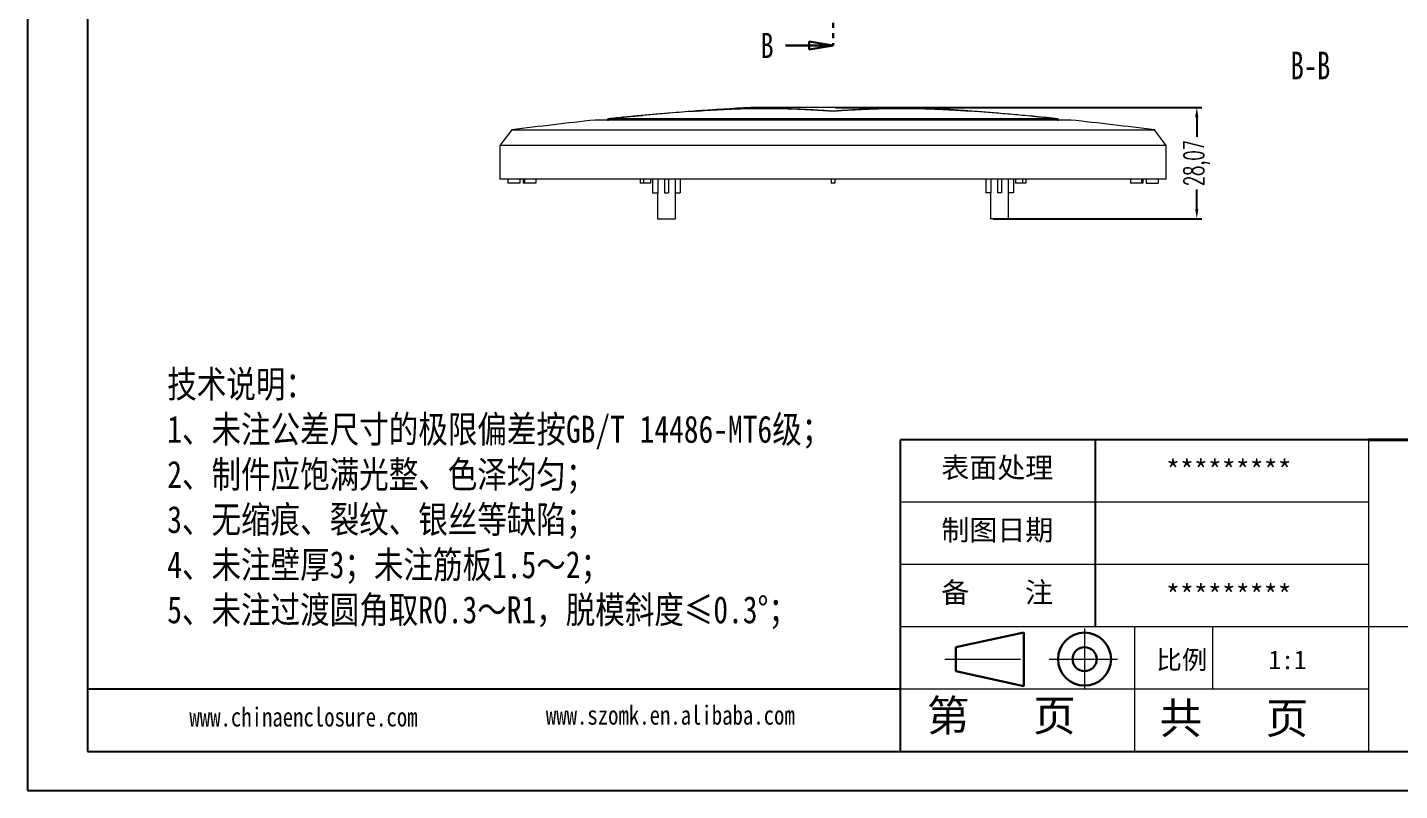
# Model space of a CAD drawing. Header units: inches. Extents: x 2104 to 4359, y 410 to 823.
# Drawn here: x 2104.1 to 2450.2, y 409.8 to 602.2 of the extents above; entities that cross this region are included whole.
import ezdxf

# ---------------------------------------------------------------- set-up
doc = ezdxf.new("R2010")
doc.units = ezdxf.units.IN
doc.linetypes.add('CENTER2', pattern=[28.575, 19.05, -3.175, 3.175, -3.175])
doc.linetypes.add('PHANTOM', pattern=[12.7, 6.35, -1.27, 1.27, -1.27, 1.27, -1.27])
doc.layers.add('文字', color=81, linetype='Continuous')
for name, color, linetype, lineweight in [('粗实线', 7, 'Continuous', 30), ('细实线', 3, 'Continuous', 9), ('细点划线', 2, 'CENTER2', 9)]:
    doc.layers.add(name, color=color, linetype=linetype, lineweight=lineweight)
doc.styles.add('SLDTEXTSTYLE0', font='TXT', dxfattribs={"width": 0.75})
doc.styles.add('SLDTEXTSTYLE2', font='TXT', dxfattribs={"width": 0.6, "bigfont": 'bigfont'})
doc.styles.add('SLDTEXTSTYLE3', font='TXT', dxfattribs={"width": 0.7})
doc.styles.get("Standard").update_dxf_attribs({"font": 'txt', "bigfont": 'gbcbig.shx'})
doc.styles.add('宋体', font='', dxfattribs={"width": 0.8, "height": 3.5})
doc.styles.get('宋体').set_extended_font_data('SimSun')
doc.dimstyles.new('5', dxfattribs={"dimtxt": 5, "dimasz": 2.5, "dimexe": 1.25, "dimexo": 0.625, "dimtad": 0, "dimzin": 12, "dimtxsty": 'SLDTEXTSTYLE2', "dimcen": 2.5, "dimclrd": 3, "dimclre": 3, "dimclrt": 256, "dimadec": 0, "dimazin": 0, "dimtfac": 1, "dimtmove": 0, "dimatfit": 3, "dimfxl": 1, "dimarcsym": 0})

# ---------------------------------------------------------------- blocks, each defined once
blk = doc.blocks.new('_CLOSED')
at = {"color": 0, "linetype": 'ByBlock', "lineweight": -2}
for p, q in [((-1, 0.166667), (0, 0)), ((-1, 0.166667), (-1, -0.166667)), ((0, 0), (-1, -0.166667)), ((0, 0), (-1, 0))]:
    blk.add_line(p, q, dxfattribs=at)
blk = doc.blocks.new('*D230')
at = {"color": 3, "lineweight": -2}
for p, q in [((2307.91, 582.05), (2400.27, 582.05)), ((2399.02, 579.55), (2399.02, 574.64)), ((2399.02, 556.48), (2399.02, 561.39)), ((2347.66, 553.98), (2400.27, 553.98))]:
    blk.add_line(p, q, dxfattribs=at)
at = {"color": 3}
for points in [[(2398.6, 579.55), (2399.43, 579.55), (2399.02, 582.05)], [(2398.6, 556.48), (2399.43, 556.48), (2399.02, 553.98)]]:
    blk.add_solid(points, dxfattribs=at)
at = {"layer": 'Defpoints', "color": 0}
for p in [(2307.29, 582.05), (2399.02, 582.05), (2347.04, 553.98)]:
    blk.add_point(p, dxfattribs=at)
at = {"insert": (2399.02, 568.01), "char_height": 5, "attachment_point": 5, "rotation": 90, "style": 'SLDTEXTSTYLE2'}
blk.add_mtext('28,07', dxfattribs=at)

msp = doc.modelspace()

# ---------------------------------------------------------------- linework, layer by layer
for p, q in [((2104.15, 822.657), (2104.15, 409.797)), ((2119.259, 812.827), (2119.259, 419.627)), ((2104.15, 600.936), (2104.15, 409.797)), ((2442.302, 498.267), (2324.342, 498.267)), ((2324.342, 419.627), (2324.342, 498.267)), ((2373.492, 451.083), (2373.492, 498.267)), ((2324.342, 435.355), (2119.259, 435.355)), ((2119.259, 419.627), (2678.222, 419.627)), ((2104.15, 409.797), (2688.052, 409.797)), ((2104.15, 409.797), (2374.475, 409.797))]:
    msp.add_line(p, q)
at = {"color": 1, "linetype": 'PHANTOM', "lineweight": 30}
msp.add_line((2307.286, 776.08), (2307.286, 597.664), dxfattribs=at)
at = {"color": 7, "linetype": 'Continuous', "lineweight": 30}
msp.add_line((2295.286, 597.664), (2307.286, 597.664), dxfattribs=at)
at = {"color": 7, "linetype": 'Continuous', "lineweight": 15}
for p, q in [((2328.036, 582.047), (2286.536, 582.047)), ((2367.286, 578.857), (2247.286, 578.857)), ((2364.036, 579.192), (2250.537, 579.192)), ((2250.587, 578.695), (2250.537, 579.192)), ((2271.223, 581.023), (2272.181, 581.098)), ((2363.985, 578.695), (2364.036, 579.192)), ((2226.255, 576.372), (2223.286, 572.478)), ((2226.255, 576.372), (2388.318, 576.372)), ((2391.286, 572.478), (2388.318, 576.372)), ((2223.286, 572.478), (2223.286, 563.977)), ((2391.286, 572.478), (2223.286, 572.478)), ((2391.286, 563.977), (2391.286, 572.478)), ((2391.286, 563.977), (2223.286, 563.977)), ((2225.288, 563.977), (2225.288, 562.977)), ((2225.3, 562.977), (2225.288, 562.977)), ((2225.3, 563.977), (2225.3, 562.977)), ((2228.3, 562.977), (2225.3, 562.977)), ((2228.3, 563.977), (2228.3, 562.977)), ((2229.147, 563.977), (2229.147, 562.977)), ((2229.456, 562.977), (2229.147, 562.977)), ((2229.456, 563.977), (2229.456, 562.977)), ((2232.309, 562.977), (2229.456, 562.977)), ((2232.309, 563.977), (2232.309, 562.977)), ((2258.684, 563.977), (2258.684, 562.977)), ((2259.493, 562.977), (2258.684, 562.977)), ((2259.493, 563.977), (2259.493, 562.977)), ((2261.257, 562.977), (2259.493, 562.977)), ((2261.257, 563.977), (2261.257, 562.977)), ((2261.786, 563.977), (2261.786, 560.477)), ((2263.092, 563.977), (2263.092, 560.477)), ((2264.786, 563.977), (2264.786, 560.477)), ((2265.786, 563.977), (2265.786, 560.477)), ((2267.48, 563.977), (2267.48, 560.477)), ((2268.786, 563.977), (2268.786, 560.477)), ((2306.786, 563.977), (2306.786, 562.977)), ((2307.786, 562.977), (2306.786, 562.977)), ((2307.786, 563.977), (2307.786, 562.977)), ((2345.786, 563.977), (2345.786, 560.477)), ((2347.092, 563.977), (2347.092, 560.477)), ((2348.786, 563.977), (2348.786, 560.477)), ((2349.786, 563.977), (2349.786, 560.477)), ((2351.48, 563.977), (2351.48, 560.477)), ((2352.786, 563.977), (2352.786, 560.477)), ((2353.316, 563.977), (2353.316, 562.977)), ((2355.079, 562.977), (2353.316, 562.977)), ((2355.079, 563.977), (2355.079, 562.977)), ((2355.888, 562.977), (2355.079, 562.977)), ((2355.888, 563.977), (2355.888, 562.977)), ((2382.264, 563.977), (2382.264, 562.977)), ((2385.117, 562.977), (2382.264, 562.977)), ((2385.117, 563.977), (2385.117, 562.977)), ((2385.426, 562.977), (2385.117, 562.977)), ((2385.426, 563.977), (2385.426, 562.977)), ((2386.273, 563.977), (2386.273, 562.977)), ((2386.273, 562.977), (2389.273, 562.977)), ((2389.273, 563.977), (2389.273, 562.977)), ((2389.273, 562.977), (2389.285, 562.977)), ((2389.285, 563.977), (2389.285, 562.977)), ((2261.786, 560.477), (2263.092, 560.477)), ((2263.036, 560.477), (2263.036, 553.977)), ((2264.786, 560.477), (2265.786, 560.477)), ((2267.48, 560.477), (2268.786, 560.477)), ((2267.536, 553.977), (2267.536, 560.477)), ((2347.092, 560.477), (2345.786, 560.477)), ((2347.036, 560.477), (2347.036, 553.977)), ((2349.786, 560.477), (2348.786, 560.477)), ((2352.786, 560.477), (2351.48, 560.477)), ((2351.536, 553.977), (2351.536, 560.477)), ((2263.036, 553.977), (2267.536, 553.977)), ((2351.536, 553.977), (2347.036, 553.977))]:
    msp.add_line(p, q, dxfattribs=at)
for centre, start, end in [((2334.02, -245.327), 93.284649, 94.247611), ((2280.553, -245.327), 85.752377, 86.715351), ((2334.02, -245.327), 96.007455, 97.471658), ((2280.553, -245.327), 82.528342, 83.992545)]:
    msp.add_arc(centre, 828.735, start, end, dxfattribs=at)
for points, knots in [([(2307.286, 581.079), (2306.78, 581.116), (2305.784, 581.19), (2304.312, 581.288), (2302.596, 581.395), (2300.648, 581.503), (2297.702, 581.64), (2294.769, 581.735), (2291.823, 581.784), (2289.612, 581.796), (2287.402, 581.784), (2284.454, 581.735), (2280.769, 581.616), (2277.102, 581.428), (2274.537, 581.265), (2273.256, 581.176), (2272.599, 581.128), (2272.302, 581.107), (2272.194, 581.099), (2272.181, 581.098)], [0, 0, 0, 0, 0.0432543, 0.0851967, 0.1259018, 0.1899395, 0.2517661, 0.3776081, 0.4405286, 0.5034533, 0.566386, 0.6293304, 0.7552603, 0.8811922, 0.9427247, 0.9745525, 0.9907451, 0.9989126, 1, 1, 1, 1]), ([(2272.638, 581.132), (2272.685, 581.135), (2272.732, 581.139), (2272.826, 581.146), (2272.873, 581.149), (2273.014, 581.159), (2273.108, 581.166), (2273.388, 581.187), (2273.573, 581.2), (2274.126, 581.239), (2274.491, 581.264), (2275.573, 581.336), (2276.278, 581.38), (2276.973, 581.421), (2276.98, 581.421), (2276.991, 581.422), (2276.997, 581.422), (2277.015, 581.423), (2277.026, 581.424), (2277.061, 581.426), (2277.085, 581.427), (2277.155, 581.432), (2277.201, 581.434), (2277.341, 581.442), (2277.434, 581.448), (2277.712, 581.463), (2277.897, 581.474), (2278.448, 581.504), (2278.811, 581.523), (2279.893, 581.577), (2280.601, 581.61), (2281.311, 581.639), (2281.323, 581.64), (2281.346, 581.641), (2281.357, 581.641), (2281.391, 581.642), (2281.414, 581.643), (2281.483, 581.646), (2281.528, 581.648), (2281.665, 581.653), (2281.756, 581.657), (2282.028, 581.668), (2282.209, 581.675), (2282.751, 581.694), (2283.109, 581.707), (2283.489, 581.719), (2283.512, 581.719), (2283.558, 581.721), (2283.58, 581.722), (2283.649, 581.724), (2283.694, 581.725), (2283.83, 581.729), (2283.921, 581.732), (2284.193, 581.74), (2284.374, 581.745), (2284.915, 581.759), (2285.274, 581.768), (2285.678, 581.777), (2285.724, 581.778), (2285.815, 581.78), (2285.86, 581.781), (2285.996, 581.783), (2286.087, 581.785), (2286.358, 581.79), (2286.539, 581.793), (2287.08, 581.802), (2287.439, 581.807), (2287.89, 581.812), (2287.981, 581.813), (2288.162, 581.815), (2288.252, 581.815), (2288.523, 581.818), (2288.703, 581.819), (2289.244, 581.822), (2289.604, 581.823), (2290.689, 581.823), (2291.407, 581.819), (2292.222, 581.81), (2292.312, 581.809), (2292.492, 581.807), (2292.582, 581.806), (2292.852, 581.802), (2293.032, 581.799), (2293.573, 581.79), (2293.934, 581.784), (2294.343, 581.775), (2294.387, 581.774), (2294.477, 581.772), (2294.522, 581.771), (2294.656, 581.768), (2294.746, 581.766), (2295.016, 581.759), (2295.196, 581.754), (2295.737, 581.74), (2296.099, 581.729), (2296.486, 581.717), (2296.508, 581.716), (2296.552, 581.715), (2296.575, 581.714), (2296.642, 581.712), (2296.686, 581.711), (2296.82, 581.706), (2296.91, 581.703), (2297.179, 581.694), (2297.359, 581.688), (2297.9, 581.668), (2298.262, 581.654), (2298.639, 581.638), (2298.65, 581.638), (2298.672, 581.637), (2298.683, 581.636), (2298.715, 581.635), (2298.737, 581.634), (2298.803, 581.631), (2298.847, 581.629), (2298.978, 581.624), (2299.066, 581.62), (2299.33, 581.608), (2299.506, 581.601), (2300.038, 581.576), (2300.395, 581.559), (2301.476, 581.505), (2302.209, 581.465), (2302.963, 581.42), (2302.968, 581.42), (2302.979, 581.419), (2302.985, 581.419), (2303.001, 581.418), (2303.012, 581.417), (2303.044, 581.415), (2303.066, 581.414), (2303.13, 581.41), (2303.174, 581.408), (2303.304, 581.4), (2303.391, 581.395), (2303.652, 581.379), (2303.827, 581.368), (2304.356, 581.335), (2304.712, 581.312), (2305.794, 581.24), (2306.531, 581.188), (2307.286, 581.132)], [0.0000055, 0.0000055, 0.0000055, 0.0000055, 0.00391175, 0.00391175, 0.007818, 0.007818, 0.0156305, 0.0156305, 0.0312555, 0.0312555, 0.0625055, 0.0625055, 0.1250055, 0.1250055, 0.12549378, 0.12549378, 0.12598207, 0.12598207, 0.12695863, 0.12695863, 0.12891175, 0.12891175, 0.132818, 0.132818, 0.1406305, 0.1406305, 0.1562555, 0.1562555, 0.1875055, 0.1875055, 0.2500055, 0.2500055, 0.25098207, 0.25098207, 0.25195863, 0.25195863, 0.25391175, 0.25391175, 0.257818, 0.257818, 0.2656305, 0.2656305, 0.2812555, 0.2812555, 0.3125055, 0.3125055, 0.31445863, 0.31445863, 0.31641175, 0.31641175, 0.320318, 0.320318, 0.3281305, 0.3281305, 0.3437555, 0.3437555, 0.3750055, 0.3750055, 0.37891175, 0.37891175, 0.382818, 0.382818, 0.3906305, 0.3906305, 0.4062555, 0.4062555, 0.4375055, 0.4375055, 0.445318, 0.445318, 0.4531305, 0.4531305, 0.4687555, 0.4687555, 0.5000055, 0.5000055, 0.5625055, 0.5625055, 0.570318, 0.570318, 0.5781305, 0.5781305, 0.5937555, 0.5937555, 0.6250055, 0.6250055, 0.62891175, 0.62891175, 0.632818, 0.632818, 0.6406305, 0.6406305, 0.6562555, 0.6562555, 0.6875055, 0.6875055, 0.68945863, 0.68945863, 0.69141175, 0.69141175, 0.695318, 0.695318, 0.7031305, 0.7031305, 0.7187555, 0.7187555, 0.7500055, 0.7500055, 0.75098207, 0.75098207, 0.75195863, 0.75195863, 0.75391175, 0.75391175, 0.757818, 0.757818, 0.7656305, 0.7656305, 0.7812555, 0.7812555, 0.8125055, 0.8125055, 0.8750055, 0.8750055, 0.87549378, 0.87549378, 0.87598207, 0.87598207, 0.87695863, 0.87695863, 0.87891175, 0.87891175, 0.882818, 0.882818, 0.8906305, 0.8906305, 0.9062555, 0.9062555, 0.9375055, 0.9375055, 1, 1, 1, 1]), ([(2307.286, 581.132), (2308.797, 581.244), (2310.236, 581.339), (2311.621, 581.421), (2311.628, 581.421), (2311.639, 581.422), (2311.645, 581.422), (2311.663, 581.423), (2311.675, 581.424), (2311.71, 581.426), (2311.733, 581.427), (2311.803, 581.432), (2311.85, 581.434), (2311.989, 581.442), (2312.082, 581.448), (2312.361, 581.463), (2312.545, 581.474), (2313.096, 581.504), (2313.459, 581.523), (2314.541, 581.577), (2315.249, 581.61), (2315.959, 581.639), (2315.971, 581.64), (2315.994, 581.641), (2316.005, 581.641), (2316.039, 581.642), (2316.062, 581.643), (2316.131, 581.646), (2316.176, 581.648), (2316.313, 581.653), (2316.404, 581.657), (2316.676, 581.668), (2316.857, 581.675), (2317.399, 581.694), (2317.757, 581.707), (2318.137, 581.719), (2318.16, 581.719), (2318.206, 581.721), (2318.229, 581.722), (2318.297, 581.724), (2318.342, 581.725), (2318.479, 581.729), (2318.569, 581.732), (2318.841, 581.74), (2319.022, 581.745), (2319.563, 581.759), (2319.923, 581.768), (2320.326, 581.777), (2320.372, 581.778), (2320.463, 581.78), (2320.508, 581.781), (2320.644, 581.783), (2320.735, 581.785), (2321.006, 581.79), (2321.187, 581.793), (2321.728, 581.802), (2322.088, 581.807), (2322.538, 581.812), (2322.629, 581.813), (2322.81, 581.815), (2322.9, 581.815), (2323.171, 581.818), (2323.351, 581.819), (2323.892, 581.822), (2324.253, 581.823), (2325.337, 581.823), (2326.055, 581.819), (2326.871, 581.81), (2326.96, 581.809), (2327.14, 581.807), (2327.23, 581.806), (2327.5, 581.802), (2327.68, 581.799), (2328.221, 581.79), (2328.582, 581.784), (2328.991, 581.775), (2329.035, 581.774), (2329.125, 581.772), (2329.17, 581.771), (2329.305, 581.768), (2329.394, 581.766), (2329.664, 581.759), (2329.844, 581.754), (2330.385, 581.74), (2330.747, 581.729), (2331.134, 581.717), (2331.156, 581.716), (2331.2, 581.715), (2331.223, 581.714), (2331.29, 581.712), (2331.334, 581.711), (2331.469, 581.706), (2331.558, 581.703), (2331.827, 581.694), (2332.007, 581.688), (2332.548, 581.668), (2332.911, 581.654), (2333.288, 581.638), (2333.298, 581.638), (2333.32, 581.637), (2333.331, 581.636), (2333.364, 581.635), (2333.386, 581.634), (2333.451, 581.631), (2333.495, 581.629), (2333.626, 581.624), (2333.714, 581.62), (2333.978, 581.608), (2334.154, 581.601), (2334.686, 581.576), (2335.043, 581.559), (2336.124, 581.505), (2336.857, 581.465), (2337.612, 581.42), (2337.617, 581.42), (2337.627, 581.419), (2337.633, 581.419), (2337.649, 581.418), (2337.66, 581.417), (2337.692, 581.415), (2337.714, 581.414), (2337.779, 581.41), (2337.822, 581.408), (2337.952, 581.4), (2338.039, 581.395), (2338.3, 581.379), (2338.476, 581.368), (2339.004, 581.335), (2339.361, 581.312), (2340.442, 581.24), (2341.18, 581.188), (2341.935, 581.132)], [0, 0, 0, 0, 0.125, 0.125, 0.1254883, 0.1254883, 0.1259766, 0.1259766, 0.1269531, 0.1269531, 0.1289062, 0.1289062, 0.1328125, 0.1328125, 0.140625, 0.140625, 0.15625, 0.15625, 0.1875, 0.1875, 0.25, 0.25, 0.2509766, 0.2509766, 0.2519531, 0.2519531, 0.2539062, 0.2539062, 0.2578125, 0.2578125, 0.265625, 0.265625, 0.28125, 0.28125, 0.3125, 0.3125, 0.3144531, 0.3144531, 0.3164062, 0.3164062, 0.3203125, 0.3203125, 0.328125, 0.328125, 0.34375, 0.34375, 0.375, 0.375, 0.3789062, 0.3789062, 0.3828125, 0.3828125, 0.390625, 0.390625, 0.40625, 0.40625, 0.4375, 0.4375, 0.4453125, 0.4453125, 0.453125, 0.453125, 0.46875, 0.46875, 0.5, 0.5, 0.5625, 0.5625, 0.5703125, 0.5703125, 0.578125, 0.578125, 0.59375, 0.59375, 0.625, 0.625, 0.6289062, 0.6289062, 0.6328125, 0.6328125, 0.640625, 0.640625, 0.65625, 0.65625, 0.6875, 0.6875, 0.6894531, 0.6894531, 0.6914062, 0.6914062, 0.6953125, 0.6953125, 0.703125, 0.703125, 0.71875, 0.71875, 0.75, 0.75, 0.7509766, 0.7509766, 0.7519531, 0.7519531, 0.7539062, 0.7539062, 0.7578125, 0.7578125, 0.765625, 0.765625, 0.78125, 0.78125, 0.8125, 0.8125, 0.875, 0.875, 0.8754883, 0.8754883, 0.8759766, 0.8759766, 0.8769531, 0.8769531, 0.8789062, 0.8789062, 0.8828125, 0.8828125, 0.890625, 0.890625, 0.90625, 0.90625, 0.9375, 0.9375, 1, 1, 1, 1]), ([(2342.392, 581.098), (2341.916, 581.132), (2340.977, 581.201), (2339.587, 581.293), (2337.925, 581.397), (2336.003, 581.503), (2333.058, 581.64), (2330.124, 581.735), (2327.178, 581.784), (2324.968, 581.796), (2322.757, 581.784), (2319.809, 581.735), (2316.874, 581.64), (2313.927, 581.503), (2311.734, 581.382), (2309.512, 581.241), (2308.039, 581.134), (2307.286, 581.079)], [0, 0, 0, 0, 0.0407401, 0.0803129, 0.1187826, 0.1828191, 0.2446447, 0.3704846, 0.4334041, 0.4963277, 0.5592593, 0.6222027, 0.7481304, 0.8099897, 0.8740637, 0.9355962, 1, 1, 1, 1]), ([(2272.181, 581.098), (2271.217, 581.024), (2269.193, 580.871), (2266.014, 580.615), (2262.549, 580.323), (2258.798, 579.99), (2254.762, 579.614), (2251.977, 579.336), (2250.537, 579.192)], [0, 0, 0, 0, 0.1334914, 0.2802529, 0.4402845, 0.6135863, 0.8001581, 1, 1, 1, 1]), ([(2250.537, 579.192), (2252.661, 579.405), (2255.586, 579.697), (2258.513, 579.958), (2259.314, 580.029)], [0, 0, 0, 0, 0.7264731, 1, 1, 1, 1]), ([(2364.036, 579.192), (2363.065, 579.29), (2361.166, 579.48), (2358.38, 579.747), (2355.721, 579.993), (2353.189, 580.22), (2350.783, 580.428), (2348.505, 580.618), (2346.354, 580.792), (2344.33, 580.951), (2343.024, 581.05), (2342.392, 581.098)], [0, 0, 0, 0, 0.1347014, 0.2635052, 0.3864115, 0.5034202, 0.6145313, 0.7197448, 0.8190608, 0.9124792, 1, 1, 1, 1]), ([(2357.661, 579.813), (2358.696, 579.715), (2360.822, 579.515), (2362.947, 579.302), (2364.036, 579.192)], [0, 0, 0, 0, 0.48733867, 1, 1, 1, 1])]:
    msp.add_open_spline(points, degree=3, knots=knots, dxfattribs=at)
at = {"layer": '粗实线', "color": 7, "lineweight": 40}
msp.add_line((2678.222, 498.267), (2442.302, 498.267), dxfattribs=at)
at = {"layer": '粗实线', "color": 7}
for p, q in [((2355.426, 449.612), (2338.241, 445.969)), ((2355.426, 449.612), (2355.426, 436.144)), ((2338.241, 445.969), (2338.241, 439.892)), ((2338.241, 439.892), (2355.426, 436.144))]:
    msp.add_line(p, q, dxfattribs=at)
for radius in [6.681, 3.039]:
    msp.add_circle((2370.721, 442.931), radius, dxfattribs=at)
at = {"layer": '细实线', "color": 7}
for p, q in [((2442.302, 498.267), (2442.302, 419.627)), ((2442.302, 482.539), (2324.342, 482.539)), ((2442.302, 466.811), (2324.342, 466.811)), ((2678.222, 451.083), (2324.342, 451.083)), ((2383.322, 451.083), (2383.322, 419.627)), ((2402.982, 451.083), (2402.982, 435.355)), ((2442.302, 435.355), (2324.342, 435.355))]:
    msp.add_line(p, q, dxfattribs=at)
at = {"layer": '细点划线', "color": 7}
for p, q in [((2370.721, 450.622), (2370.721, 435.355)), ((2335.501, 442.931), (2356.742, 442.931)), ((2361.785, 442.931), (2379.054, 442.931))]:
    msp.add_line(p, q, dxfattribs=at)

# ---------------------------------------------------------------- block references
at = {"color": 7, "linetype": 'Continuous', "lineweight": 30, "xscale": 6, "yscale": 6}
msp.add_blockref('_CLOSED', (2307.286, 597.664), dxfattribs=at)

# ---------------------------------------------------------------- texts
at = {"color": 7, "linetype": 'Continuous', "insert": (2289.064, 600.854), "char_height": 6.35, "attachment_point": 1, "style": 'SLDTEXTSTYLE0'}
msp.add_mtext('B', dxfattribs=at)
at = {"color": 0, "linetype": 'Continuous', "lineweight": 0, "insert": (2427.685, 596.128), "char_height": 7, "attachment_point": 2, "style": 'SLDTEXTSTYLE3'}
msp.add_mtext('B-B', dxfattribs=at)
at = {"char_height": 5.17242, "width": 2939.74597, "attachment_point": 1}
for s, insert in [('{\\fSimHei|b0|i0|c134|p49;表面处理}', (2334.599, 493.804)), ('{\\fSimHei|b0|i0|c134|p49;*********}', (2391.251, 493.139)), ('{\\fSimHei|b0|i0|c134|p49;制图日期}', (2334.599, 478.076)), ('{\\fSimHei|b0|i0|c134|p49;备    注}', (2334.599, 462.348)), ('{\\fSimHei|b0|i0|c134|p49;*********}', (2391.251, 461.683))]:
    msp.add_mtext(s, dxfattribs=dict(at, insert=insert))
at = {"layer": '文字', "color": 0, "attachment_point": 1, "style": '宋体'}
for s, insert, char_height, width in [('{\\H1.111x;技术说明：\\P1、未注公差尺寸的极限偏差按GB/T 14486-MT6级；\\P2、制件应饱满光整、色泽均匀；\\P3、无缩痕、裂纹、银丝等缺陷；\\P4、未注壁厚3；未注筋板1.5～2；\\P5、未注过渡圆角取R0.3～R1，脱模斜度≤0.3%%D；}', (2139.403, 515.697), 6.14375, 223.77603), ('www.chinaenclosure.com', (2144.99, 430.753), 4.80578, 84.43291), ('www.szomk.en.alibaba.com', (2234.879, 431.229), 4.80578, 84.43291)]:
    msp.add_mtext(s, dxfattribs=dict(at, insert=insert, char_height=char_height, width=width))
at = {"layer": '细实线', "color": 7, "attachment_point": 1}
for s, insert, char_height, width in [('{\\fSimSun|b0|i0|c134|p54;比例}', (2388.826, 445.127), 4.7184, 20.71231), ('{\\fSimSun|b0|i0|c134|p54;1:1}', (2417.088, 445.127), 4.7184, 20.71231), ('{\\fSimSun|b0|i0|c134|p54;第   页}', (2330.959, 432.652), 7.864, 58.98), ('{\\fSimSun|b0|i0|c134|p54; 共   页}', (2384.284, 431.984), 7.864, 58.98)]:
    msp.add_mtext(s, dxfattribs=dict(at, insert=insert, char_height=char_height, width=width))

# ---------------------------------------------------------------- dimensions: what is measured, and where the dimension line sits
dim = msp.add_linear_dim(base=(2399.016, 582.047), p1=(2347.036, 553.977), p2=(2307.286, 582.047), angle=90, dimstyle='5')
dim.commit()
dim.dimension.update_dxf_attribs({"geometry": '*D230', "text_midpoint": (2399.016, 568.012)})

doc.saveas('drawing.dxf')
